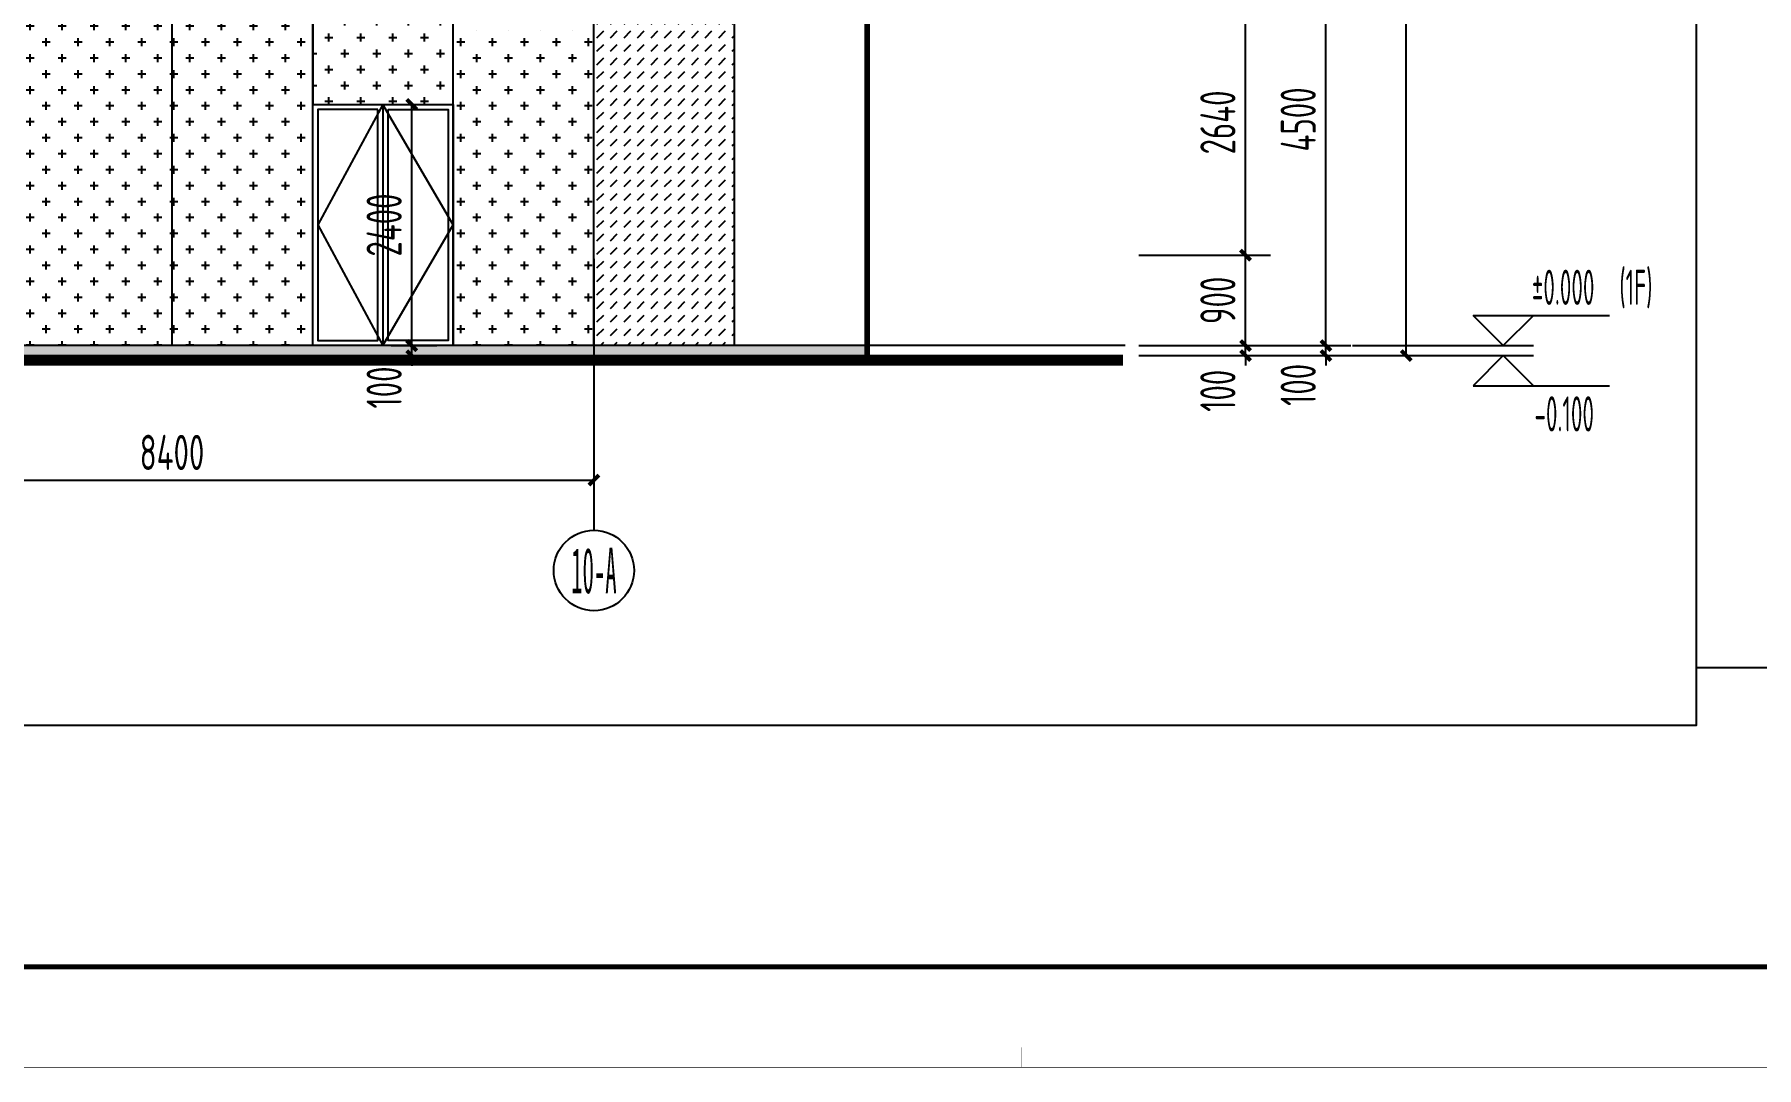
# Model space of a CAD drawing. Extents: x -863035 to 270371, y -8918 to 240488.
# Drawn here: x 187510 to 204656, y 112772 to 123052 of the extents above; entities that cross this region are included whole.
import ezdxf
from ezdxf.enums import TextEntityAlignment as Align

# ---------------------------------------------------------------- set-up
doc = ezdxf.new("R2010")
doc.units = 0
doc.header["$LTSCALE"] = 1000
doc.header["$MEASUREMENT"] = 0
doc.linetypes.add('109-34 轴网$0$L1$0$$AUDIT_BAD_LTYPE1', pattern=[0])
for name, color, linetype in [('01-标注_尺寸', 124, 'Continuous'), ('01-标注_标高', 200, 'Continuous'), ('01-标注_轴线坐标', 132, 'Continuous'), ('02-TEXT_标注', 130, 'Continuous'), ('02-TEXT_轴号', 7, 'Continuous'), ('05-填充_156', 156, 'Continuous'), ('05-填充_18', 18, 'Continuous'), ('A-C_窗', 140, 'Continuous'), ('AXIS_TEXT', 7, 'Continuous'), ('E-立面', 255, 'Continuous'), ('E-立面轮廓', 241, 'Continuous'), ('PUB_DIM', 3, 'Continuous')]:
    doc.layers.add(name, color=color, linetype=linetype)
doc.layers.add('04-不打印_辅助线', color=165, linetype='Continuous', plot=False)
doc.styles.add('_TCH_AXIS', font='STXIHEI.TTF')
doc.styles.add('_TCH_DIM', font='ROS1', dxfattribs={"width": 0.75, "bigfont": 'JD'})
doc.styles.add('_TCH_DIM_T3', font='ROS1', dxfattribs={"width": 0.75, "bigfont": 'JD'})
doc.styles.add('COMPLEX', font='COMPLEX')
doc.dimstyles.new('_TCH_ARCH&&100', dxfattribs={"dimtxt": 350, "dimasz": 100, "dimexe": 250, "dimexo": 300, "dimgap": 100, "dimtad": 1, "dimdec": 0, "dimzin": 0, "dimdsep": 46, "dimtxsty": '_TCH_DIM_T3', "dimblk": 'ARCHTICK', "dimcen": 0.09, "dimclrt": 7, "dimazin": 2, "dimtfac": 1, "dimtdec": 0, "dimtix": 1, "dimtmove": 2, "dimatfit": 3, "dimfxl": 0, "dimtolj": 1, "dimtzin": 0, "dimarcsym": 0})
pattern_1 = [(90, (-57959.01, 285654.6), (-158.75, 158.75), [79.375, -238.125]), (180, (-57919.32, 285694.28), (-158.75, -158.75), [79.375, -238.125])]

# ---------------------------------------------------------------- blocks, each defined once
blk = doc.blocks.new('m1423')
for points in [[(0, 0), (0, 2400), (1400, 2400), (1400, 0)], [(650, 2350), (50, 2350), (50, 50), (650, 50)], [(750, 2350), (1350, 2350), (1350, 50), (750, 50)]]:
    blk.add_lwpolyline(points, close=True)
for points in [[(700, 2400), (50, 1200), (700, 0), (1400, 1200), (700, 2400)], [(700, 2400), (700, 0)]]:
    blk.add_lwpolyline(points)
blk = doc.blocks.new('_ArchTick')
at = {"color": 0, "linetype": 'ByBlock', "const_width": 0.4}
blk.add_lwpolyline([(-0.5, -0.5), (0.5, 0.5)], dxfattribs=at)
blk = doc.blocks.new('*D2399')
at = {"layer": '01-标注_轴线坐标', "color": 0, "lineweight": -2, "transparency": 16777216}
for p, q in [((52020, -19218), (53333, -19218)), ((53083, -23718), (53083, -19218)), ((52020, -23718), (53333, -23718))]:
    blk.add_line(p, q, dxfattribs=at)
at = {"layer": 'Defpoints', "color": 0, "transparency": 16777216}
for p in [(51720, -19218), (53083, -19218), (51720, -23718)]:
    blk.add_point(p, dxfattribs=at)
at = {"layer": '01-标注_轴线坐标', "color": 0, "lineweight": -2, "transparency": 16777216, "xscale": 100, "yscale": 100, "zscale": 100}
for p, rotation in [((53083, -19218), 90), ((53083, -23718), 270)]:
    blk.add_blockref('_ArchTick', p, dxfattribs=dict(at, rotation=rotation))
at = {"layer": '01-标注_轴线坐标', "color": 7, "transparency": 16777216, "insert": (52808, -21468), "char_height": 350, "attachment_point": 5, "rotation": 90, "style": '_TCH_DIM_T3'}
blk.add_mtext('\\A1;4500', dxfattribs=at)
blk = doc.blocks.new('*D2400')
at = {"layer": '01-标注_轴线坐标', "color": 0, "lineweight": -2, "transparency": 16777216}
for p, q in [((53083, -23718), (53083, -23618)), ((52020, -23718), (53333, -23718)), ((52020, -23818), (53333, -23818)), ((53083, -23818), (53083, -23718)), ((53083, -23818), (53083, -23918))]:
    blk.add_line(p, q, dxfattribs=at)
at = {"layer": 'Defpoints', "color": 0, "transparency": 16777216}
for p in [(51720, -23718), (51720, -23818), (53083, -23718)]:
    blk.add_point(p, dxfattribs=at)
at = {"layer": '01-标注_轴线坐标', "color": 0, "lineweight": -2, "transparency": 16777216, "xscale": 100, "yscale": 100, "zscale": 100}
for p, rotation in [((53083, -23718), 270), ((53083, -23818), 90)]:
    blk.add_blockref('_ArchTick', p, dxfattribs=dict(at, rotation=rotation))
at = {"layer": '01-标注_轴线坐标', "color": 7, "transparency": 16777216, "insert": (52808, -24109), "char_height": 350, "attachment_point": 5, "rotation": 90, "style": '_TCH_DIM_T3'}
blk.add_mtext('\\A1;100', dxfattribs=at)
blk = doc.blocks.new('*D2401')
at = {"layer": '01-标注_轴线坐标', "color": 0, "lineweight": -2, "transparency": 16777216}
for p, q in [((51520, -2918), (54133, -2918)), ((53883, -23818), (53883, -2918)), ((51520, -23818), (54133, -23818))]:
    blk.add_line(p, q, dxfattribs=at)
at = {"layer": 'Defpoints', "color": 0, "transparency": 16777216}
for p in [(51220, -2918), (53883, -2918), (51220, -23818)]:
    blk.add_point(p, dxfattribs=at)
at = {"layer": '01-标注_轴线坐标', "color": 0, "lineweight": -2, "transparency": 16777216, "xscale": 100, "yscale": 100, "zscale": 100}
for p, rotation in [((53883, -2918), 90), ((53883, -23818), 270)]:
    blk.add_blockref('_ArchTick', p, dxfattribs=dict(at, rotation=rotation))
at = {"layer": '01-标注_轴线坐标', "color": 7, "transparency": 16777216, "insert": (53608, -13368), "char_height": 350, "attachment_point": 5, "rotation": 90, "style": '_TCH_DIM_T3'}
blk.add_mtext('\\A1;20900', dxfattribs=at)
blk = doc.blocks.new('*D2447')
at = {"layer": '01-标注_尺寸', "color": 0, "lineweight": -2, "transparency": 16777216}
for p, q in [((51220, -20178), (52533, -20178)), ((52283, -22818), (52283, -20178)), ((51220, -22818), (52533, -22818))]:
    blk.add_line(p, q, dxfattribs=at)
at = {"layer": 'Defpoints', "color": 0, "transparency": 16777216}
for p in [(50920, -20178), (52283, -20178), (50920, -22818)]:
    blk.add_point(p, dxfattribs=at)
at = {"layer": '01-标注_尺寸', "color": 0, "lineweight": -2, "transparency": 16777216, "xscale": 100, "yscale": 100, "zscale": 100}
for p, rotation in [((52283, -20178), 90), ((52283, -22818), 270)]:
    blk.add_blockref('_ArchTick', p, dxfattribs=dict(at, rotation=rotation))
at = {"layer": '01-标注_尺寸', "color": 7, "transparency": 16777216, "insert": (52008, -21498), "char_height": 350, "attachment_point": 5, "rotation": 90, "style": '_TCH_DIM_T3'}
blk.add_mtext('\\A1;2640', dxfattribs=at)
blk = doc.blocks.new('*D2448')
at = {"layer": '01-标注_尺寸', "color": 0, "lineweight": -2, "transparency": 16777216}
for p, q in [((51220, -22818), (52533, -22818)), ((52283, -23718), (52283, -22818)), ((51220, -23718), (52533, -23718))]:
    blk.add_line(p, q, dxfattribs=at)
at = {"layer": 'Defpoints', "color": 0, "transparency": 16777216}
for p in [(50920, -22818), (52283, -22818), (50920, -23718)]:
    blk.add_point(p, dxfattribs=at)
at = {"layer": '01-标注_尺寸', "color": 0, "lineweight": -2, "transparency": 16777216, "xscale": 100, "yscale": 100, "zscale": 100}
for p, rotation in [((52283, -22818), 90), ((52283, -23718), 270)]:
    blk.add_blockref('_ArchTick', p, dxfattribs=dict(at, rotation=rotation))
at = {"layer": '01-标注_尺寸', "color": 7, "transparency": 16777216, "insert": (52008, -23268), "char_height": 350, "attachment_point": 5, "rotation": 90, "style": '_TCH_DIM_T3'}
blk.add_mtext('\\A1;900', dxfattribs=at)
blk = doc.blocks.new('*D2449')
at = {"layer": '01-标注_尺寸', "color": 0, "lineweight": -2, "transparency": 16777216}
for p, q in [((52283, -23718), (52283, -23618)), ((51220, -23718), (52533, -23718)), ((51220, -23818), (52533, -23818)), ((52283, -23818), (52283, -23718)), ((52283, -23818), (52283, -23918))]:
    blk.add_line(p, q, dxfattribs=at)
at = {"layer": 'Defpoints', "color": 0, "transparency": 16777216}
for p in [(50920, -23718), (50920, -23818), (52283, -23718)]:
    blk.add_point(p, dxfattribs=at)
at = {"layer": '01-标注_尺寸', "color": 0, "lineweight": -2, "transparency": 16777216, "xscale": 100, "yscale": 100, "zscale": 100}
for p, rotation in [((52283, -23718), 270), ((52283, -23818), 90)]:
    blk.add_blockref('_ArchTick', p, dxfattribs=dict(at, rotation=rotation))
at = {"layer": '01-标注_尺寸', "color": 7, "transparency": 16777216, "insert": (52008, -24168), "char_height": 350, "attachment_point": 5, "rotation": 90, "style": '_TCH_DIM_T3'}
blk.add_mtext('\\A1;100', dxfattribs=at)
blk = doc.blocks.new('图框-A1+1-4')
for points, const_width in [([(0, 0), (1051, 0), (1051, 594), (0, 594)], 0.05), ([(976, 584), (25, 584), (25, 10), (976, 10)], 0.5)]:
    blk.add_lwpolyline(points, close=True, dxfattribs=dict(const_width=const_width))
at = {"const_width": 0.05}
blk.add_lwpolyline([(525.5, 0), (525.5, 2)], dxfattribs=at)
blk = doc.blocks.new('*D1754')
at = {"layer": '01-标注_轴线坐标', "color": 0, "lineweight": -2, "transparency": 16777216}
for p, q in [((184680, 120818), (184680, 118368)), ((193080, 120818), (193080, 118368)), ((184680, 118618), (193080, 118618))]:
    blk.add_line(p, q, dxfattribs=at)
at = {"layer": 'Defpoints', "color": 0, "transparency": 16777216}
for p in [(184680, 121118), (193080, 121118), (193080, 118618)]:
    blk.add_point(p, dxfattribs=at)
at = {"layer": '01-标注_轴线坐标', "color": 0, "lineweight": -2, "transparency": 16777216, "xscale": 100, "yscale": 100, "zscale": 100, "rotation": 180}
blk.add_blockref('_ArchTick', (184680, 118618), dxfattribs=at)
at = {"layer": '01-标注_轴线坐标', "color": 0, "lineweight": -2, "transparency": 16777216, "xscale": 100, "yscale": 100, "zscale": 100}
blk.add_blockref('_ArchTick', (193080, 118618), dxfattribs=at)
at = {"layer": '01-标注_轴线坐标', "color": 7, "transparency": 16777216, "insert": (188880, 118893), "char_height": 350, "attachment_point": 5, "style": '_TCH_DIM_T3'}
blk.add_mtext('\\A1;8400', dxfattribs=at)
blk = doc.blocks.new('_AXISO')
blk.add_circle((0, 0), 0.5)
at = {"layer": 'AXIS_TEXT', "style": 'COMPLEX', "width": 1.041667}
blk.add_attdef('A', text='', height=0.56, dxfattribs=at).set_placement((-0.25, -0.28), (0.25, -0.28), align=Align.FIT)
blk = doc.blocks.new('*D2058')
at = {"layer": 'Defpoints', "color": 0, "transparency": 16777216}
for p in [(190762, 122356), (191267, 122356), (190762, 119956)]:
    blk.add_point(p, dxfattribs=at)
at = {"layer": 'PUB_DIM', "color": 0, "lineweight": -2, "transparency": 16777216}
for p, q in [((191062, 122356), (191517, 122356)), ((191267, 119956), (191267, 122356)), ((191062, 119956), (191517, 119956))]:
    blk.add_line(p, q, dxfattribs=at)
at = {"layer": 'PUB_DIM', "color": 0, "lineweight": -2, "transparency": 16777216, "xscale": 100, "yscale": 100, "zscale": 100}
for p, rotation in [((191267, 122356), 90), ((191267, 119956), 270)]:
    blk.add_blockref('_ArchTick', p, dxfattribs=dict(at, rotation=rotation))
at = {"layer": 'PUB_DIM', "color": 7, "transparency": 16777216, "insert": (190992, 121156), "char_height": 350, "attachment_point": 5, "rotation": 90, "style": '_TCH_DIM_T3'}
blk.add_mtext('\\A1;2400', dxfattribs=at)
blk = doc.blocks.new('*D2059')
at = {"layer": 'Defpoints', "color": 0, "transparency": 16777216}
for p in [(190762, 119956), (190762, 119856), (191267, 119956)]:
    blk.add_point(p, dxfattribs=at)
at = {"layer": 'PUB_DIM', "color": 0, "lineweight": -2, "transparency": 16777216}
for p, q in [((191267, 119956), (191267, 120056)), ((191062, 119956), (191517, 119956)), ((191062, 119856), (191517, 119856)), ((191267, 119856), (191267, 119956)), ((191267, 119856), (191267, 119756))]:
    blk.add_line(p, q, dxfattribs=at)
at = {"layer": 'PUB_DIM', "color": 0, "lineweight": -2, "transparency": 16777216, "xscale": 100, "yscale": 100, "zscale": 100}
for p, rotation in [((191267, 119956), 270), ((191267, 119856), 90)]:
    blk.add_blockref('_ArchTick', p, dxfattribs=dict(at, rotation=rotation))
at = {"layer": 'PUB_DIM', "color": 7, "transparency": 16777216, "insert": (190992, 119539), "char_height": 350, "attachment_point": 5, "rotation": 90, "style": '_TCH_DIM_T3'}
blk.add_mtext('\\A1;100', dxfattribs=at)
blk = doc.blocks.new('htgrsjuhytj')
at = {"layer": '01-标注_标高'}
for p, q in [((54848.7, -23718.3), (54548.7, -23418.3)), ((54548.7, -23418.3), (55905.2, -23418.3)), ((54848.7, -23718.3), (55148.7, -23418.3)), ((53348.7, -23718.3), (55148.7, -23718.3)), ((53348.7, -23818.3), (55148.7, -23818.3)), ((54848.7, -23818.3), (54548.7, -24118.3)), ((54848.7, -23818.3), (55148.7, -24118.3)), ((54548.7, -24118.3), (55905.2, -24118.3))]:
    blk.add_line(p, q, dxfattribs=at)
at = {"layer": '04-不打印_辅助线'}
blk.add_lwpolyline([(51086.2, -23718.3), (3570.3, -23718.3)], dxfattribs=at)
at = {"layer": 'E-立面', "linetype": '109-34 轴网$0$L1$0$$AUDIT_BAD_LTYPE1'}
blk.add_lwpolyline([(3570.3, -23818.3), (51063.2, -23818.3)], dxfattribs=at)
at = {"layer": 'E-立面轮廓', "linetype": '109-34 轴网$0$L1$0$$AUDIT_BAD_LTYPE1', "const_width": 100}
blk.add_lwpolyline([(6087.2, -23868.3), (51063.2, -23868.3)], dxfattribs=at)
at = {"layer": '02-TEXT_标注', "style": '_TCH_DIM', "width": 0.5625}
for s, p in [('%%P0.000', (55133.7, -23313.3)), ('(1F)', (56005.2, -23313.3)), ('-0.100', (55159.9, -24573.3))]:
    blk.add_text(s, height=350, dxfattribs=at).set_placement(p)
at = {"layer": '01-标注_尺寸'}
for p1, p2, picture, middle in [((50919.5, -22818.3), (50919.5, -20178.3), '*D2447', (52007.5, -21498.3)), ((50919.5, -23718.3), (50919.5, -22818.3), '*D2448', (52007.5, -23268.3))]:
    dim = blk.add_aligned_dim(p1=p1, p2=p2, distance=-1363, dimstyle='_TCH_ARCH&&100', dxfattribs=at)
    dim.commit()
    dim.dimension.update_dxf_attribs({"geometry": picture, "text_midpoint": middle})
dim = blk.add_linear_dim(base=(52282.5, -23718.3), p1=(50919.5, -23818.3), p2=(50919.5, -23718.3), angle=90, dimstyle='_TCH_ARCH&&100', dxfattribs=at)
dim.commit()
dim.dimension.update_dxf_attribs({"geometry": '*D2449', "text_midpoint": (52007.5, -24168.3), "dimtype": 161})
at = {"layer": '01-标注_轴线坐标'}
for p1, p2, distance, picture, middle in [((51219.5, -23818.3), (51219.5, -2918.3), -2663, '*D2401', (53607.5, -13368.3)), ((51719.5, -23718.3), (51719.5, -19218.3), -1363, '*D2399', (52807.5, -21468.3))]:
    dim = blk.add_aligned_dim(p1=p1, p2=p2, distance=distance, dimstyle='_TCH_ARCH&&100', dxfattribs=at)
    dim.commit()
    dim.dimension.update_dxf_attribs({"geometry": picture, "text_midpoint": middle})
dim = blk.add_linear_dim(base=(53082.5, -23718.3), p1=(51719.5, -23818.3), p2=(51719.5, -23718.3), angle=90, dimstyle='_TCH_ARCH&&100', dxfattribs=at)
dim.commit()
dim.dimension.update_dxf_attribs({"geometry": '*D2400', "text_midpoint": (52807.5, -24108.7), "dimtype": 161})

msp = doc.modelspace()

# ---------------------------------------------------------------- hatches: boundary and pattern name
at = {"layer": '05-填充_156'}
h = msp.add_hatch(dxfattribs=at)
h.set_pattern_fill('CROSS', color=136, scale=100, angle=90)
h.set_pattern_definition(pattern_1)
h.paths.add_polyline_path([(190280.4, 123496.2), (184680.4, 123496.2), (184680.4, 119956.2), (190280.4, 119956.2)])
h = msp.add_hatch(dxfattribs=at)
h.set_pattern_fill('DASH', color=256, scale=100, angle=135)
h.set_pattern_definition([(45, (204964.69, 158581.99), (4e-14, 134.70384), [95.25, -95.25])])
h.paths.add_polyline_path([(194480.4, 123496.2), (193080.4, 123496.2), (193080.4, 119956.2), (194480.4, 119956.2)])
h = msp.add_hatch(dxfattribs=at)
h.set_pattern_fill('CROSS', color=136, scale=100, angle=90)
h.set_pattern_definition(pattern_1)
h.paths.add_polyline_path([(193080.4, 123096.2), (191680.4, 123096.2), (191680.4, 119956.2), (193080.4, 119956.2)])
at = {"layer": '05-填充_18'}
h = msp.add_hatch(color=256, dxfattribs=at)
h.dxf.hatch_style = 1
h.paths.add_polyline_path([(156780.4, 119856.2), (195780.4, 119856.2), (195780.4, 119956.2), (156780.4, 119956.2)])

# ---------------------------------------------------------------- linework, layer by layer
at = {"layer": '04-不打印_辅助线'}
msp.add_lwpolyline([(147284.7, 143674.5), (204055.1, 143674.5), (204055.1, 116174.5), (147284.7, 116174.5)], close=True, dxfattribs=at)
at = {"layer": 'A-C_窗'}
for points in [[(188880.4, 119956.2), (188880.4, 125756.2)], [(190280.4, 119956.2), (190280.4, 125756.2)], [(191680.4, 119956.2), (191680.4, 125756.2)], [(193080.4, 119956.2), (193080.4, 125756.2)], [(194480.4, 119956.2), (194480.4, 125756.2)]]:
    msp.add_lwpolyline(points, dxfattribs=at)
msp.add_lwpolyline([(190280.4, 122356.2), (191680.4, 122356.2), (191680.4, 123496.2), (190280.4, 123496.2)], close=True, dxfattribs=at)
at = {"layer": 'E-立面', "linetype": '109-34 轴网$0$L1$0$$AUDIT_BAD_LTYPE1'}
msp.add_line((195780.4, 123496.2), (195780.4, 119856.2), dxfattribs=at)
at = {"layer": 'E-立面轮廓', "const_width": 50}
msp.add_lwpolyline([(195805.4, 123496.2), (195805.4, 119806.2)], dxfattribs=at)

# ---------------------------------------------------------------- block references
at = {"layer": '01-标注_轴线坐标'}
ref = msp.add_blockref('_AXISO', (193080.4, 117718.3), dxfattribs=dict(at, xscale=800, yscale=800, zscale=800))
ref.add_attrib('A', '10-A', dxfattribs={"layer": '02-TEXT_轴号', "height": 452.55, "style": '_TCH_AXIS', "width": 0.342661}).set_placement((192854.1, 117492), (193306.7, 117492), align=Align.FIT)
at = {"layer": 'A-C_窗'}
msp.add_blockref('m1423', (190280.4, 119956.2), dxfattribs=at)

# ---------------------------------------------------------------- next in the draw order: block references
msp.add_blockref('htgrsjuhytj', (147284.7, 143674.5))

# ---------------------------------------------------------------- next in the draw order: hatches: boundary and pattern name
at = {"layer": '05-填充_156'}
h = msp.add_hatch(dxfattribs=at)
h.set_pattern_fill('CROSS', color=136, scale=100, angle=90)
h.set_pattern_definition([(360, (209134.69, 158581.99), (158.75, 158.75), [79.375, -238.125]), (90, (209174.37, 158542.3), (-158.75, 158.75), [79.375, -238.125])])
h.paths.add_polyline_path([(191680.4, 124426.2), (190280.4, 124426.2), (190280.4, 122356.2), (191680.4, 122356.2)])

# ---------------------------------------------------------------- next in the draw order: linework, layer by layer
at = {"layer": '01-标注_轴线坐标'}
msp.add_line((193080.4, 120818.3), (193080.4, 118118.3), dxfattribs=at)
at = {"layer": '04-不打印_辅助线'}
msp.add_lwpolyline([(229685, 143892.3), (204055.1, 143892.3), (204055.1, 116752.5), (229685, 116752.5)], close=True, dxfattribs=at)

# ---------------------------------------------------------------- next in the draw order: block references
at = {"xscale": 100, "yscale": 100, "zscale": 100}
msp.add_blockref('图框-A1+1-4', (144784.7, 112774.5), dxfattribs=at)

# ---------------------------------------------------------------- next in the draw order: dimensions: what is measured, and where the dimension line sits
at = {"layer": '01-标注_轴线坐标'}
dim = msp.add_aligned_dim(p1=(184680.4, 121118.3), p2=(193080.4, 121118.3), distance=-2500, dimstyle='_TCH_ARCH&&100', dxfattribs=at)
dim.commit()
dim.dimension.update_dxf_attribs({"geometry": '*D1754', "text_midpoint": (188880.4, 118893.3)})
at = {"layer": 'PUB_DIM'}
dim = msp.add_aligned_dim(p1=(190762, 119956.2), p2=(190762, 122356.2), distance=-505.4, dimstyle='_TCH_ARCH&&100', dxfattribs=at)
dim.commit()
dim.dimension.update_dxf_attribs({"geometry": '*D2058', "text_midpoint": (190992.5, 121156.2)})
dim = msp.add_linear_dim(base=(191267.5, 119956.2), p1=(190762, 119856.2), p2=(190762, 119956.2), angle=90, dimstyle='_TCH_ARCH&&100', dxfattribs=at)
dim.commit()
dim.dimension.update_dxf_attribs({"geometry": '*D2059', "text_midpoint": (190992.5, 119538.9), "dimtype": 161})

doc.saveas('drawing.dxf')
